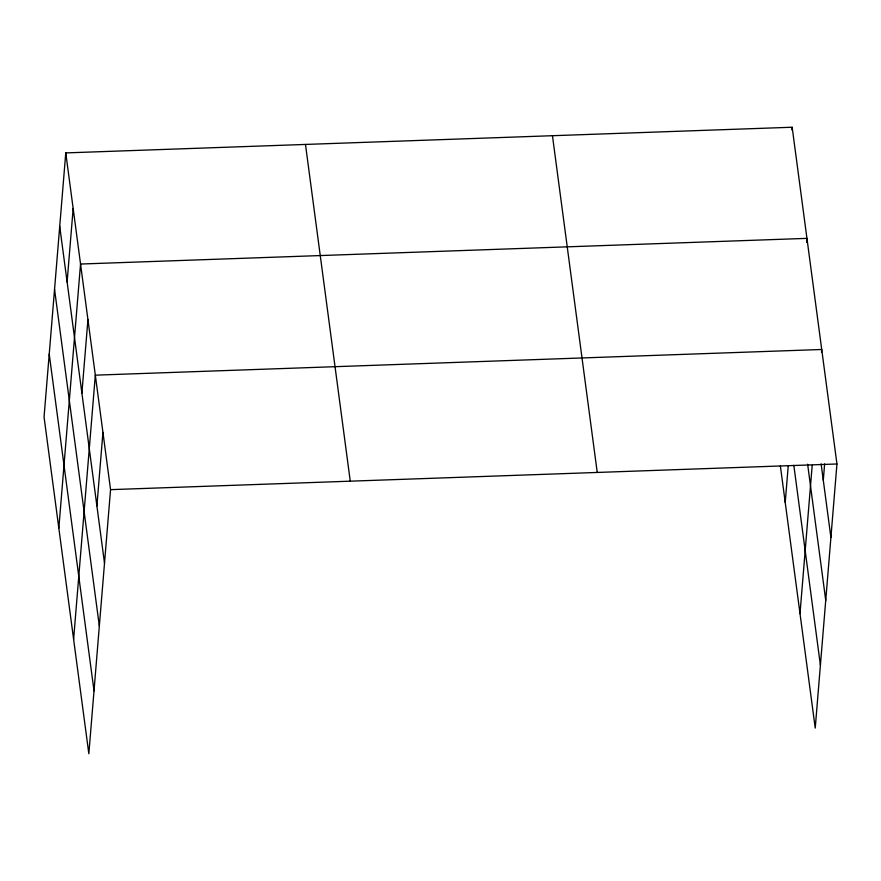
<?xml version="1.0" encoding="UTF-8"?>
<svg xmlns="http://www.w3.org/2000/svg" width="881" height="881" viewBox="0 0 881 881"><rect width="100%" height="100%" fill="white"/><g stroke="black" fill="none" stroke-linecap="round" stroke-linejoin="round"><path stroke-width="1.32" d="M65.767 152.909L44.05 417.021L88.838 753.762L110.554 489.649L65.767 152.909L792.162 127.238L836.95 463.979L815.233 728.091L780.357 465.884M67.11 281.975L73.156 208.478M58.829 528.148L80.545 264.036L806.941 238.366L806.611 242.44M81.889 393.102L87.935 319.605M73.608 639.276L95.324 375.163L821.72 349.482L821.499 352.213M96.899 505.914L102.934 432.406M791.942 129.959L792.162 127.238M785.224 502.467L788.264 465.553M800.003 613.594L812.194 465.377M823.295 480.233L824.638 463.902M110.554 489.649L836.95 463.979M821.114 463.88L830.904 537.476M807.624 464.21L825.739 600.379M793.825 465.322L820.409 665.188M552.453 135.707L597.241 472.447M305.476 144.44L350.264 481.18M59.721 226.417L104.509 563.157M54.545 289.32L99.333 626.05M49.226 354.118L94.014 690.858"/></g></svg>
